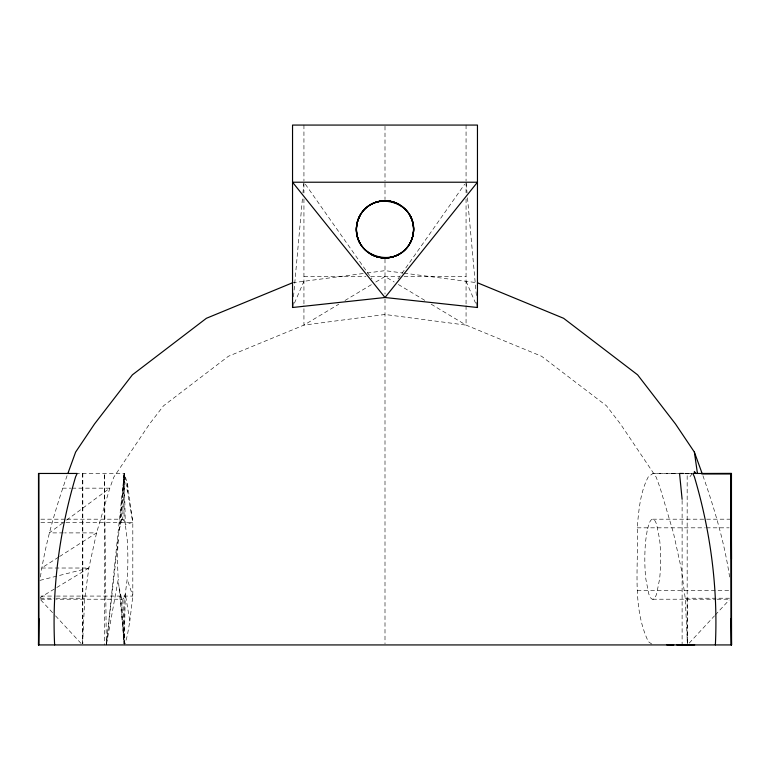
<?xml version="1.0" encoding="UTF-8"?>
<svg xmlns="http://www.w3.org/2000/svg" width="770" height="770" viewBox="0 0 770 770"><rect width="100%" height="100%" fill="white"/><g stroke="black" fill="none" stroke-linecap="round" stroke-linejoin="round"><path stroke-width="0.58" stroke-dasharray="3.85 2.89" d="M124.23 643.759L124.057 597.847L125.298 593.853L127.175 579.204A39.742 5.053 90 0 0 127.175 539.193L125.298 524.553L124.057 520.549L124.24 473.463L77.183 473.463M124.24 644.933L125.298 593.853L129.832 621.092L127.435 635L125.115 643.71M82.525 643.739L84.787 598.223L88.858 568.019L96.558 532.898L109.802 488.161L113.758 477.256L149.524 423.991L163.529 405.819L228.401 356.269L303.938 325.113L338.829 304.189M106.472 643.749L119.1 530.905L121.4 520.549L124.24 473.463L127.435 483.406L132.806 522.329L132.806 596.076L129.832 621.092M120.159 524.553L124.24 473.463L132.806 522.329L125.298 524.553L124.24 473.463L106.337 644.933L104.374 473.463L104.374 644.933M651.844 644.124L648.35 641.641C631.554 606.337 638.917 565.401 637.194 527.825C638.802 510.52 640.043 492.367 648.35 476.765L652.719 473.656L678.389 473.473M119.1 530.905L124.24 473.463L122.728 519.192L121.4 520.549M293.514 296.768L302.523 197.736M302.957 192.962L303.832 183.414M40.396 577.009C45.632 542.041 55.71 507.882 67.471 474.589M106.549 643.759L118.282 579.204A39.742 5.053 90 0 1 118.282 539.193M294.438 303.13L303.938 281.281M398.052 278.942L464.685 184.174M689.93 476.765L692.105 473.762L683.75 473.733M431.171 304.189L466.062 325.113L541.599 356.269L606.471 405.819L620.476 423.991L656.242 477.256L660.198 488.161L673.442 532.898L681.142 568.019L685.213 598.223L687.533 644.933L714.483 615.846M715.301 614.97L729.19 599.984M124.057 597.847L122.728 599.214L56.297 599.214M62.755 522.955L49.309 532.898L63.486 532.898M66.595 520.116L109.802 488.161L72.005 488.161M58.587 557.162L41.609 568.019L88.858 568.019L40.184 597.607M59.588 556.527L96.558 532.898L64.661 532.898M344.979 300.502L371.66 284.496M375.77 282.032L385 276.497L394.23 282.032M39.944 580.378L88.858 568.019M292.542 282.773L365.923 273.158M367.117 272.994L385 270.655L402.883 272.994M671.44 473.521L678.514 473.512M684.415 473.502L691.499 473.483M303.938 276.497L365.923 276.497M370.697 276.497L399.303 276.497M404.077 276.497L466.062 276.497M691.691 473.463L687.167 473.463L687.167 643.739M62.553 488.161L70.821 488.161M40.877 519.192L65.787 519.192M66.971 519.192L122.728 519.192L124.057 520.549M652.719 519.192L731.5 519.192M40.887 522.329L64.767 522.329M65.96 522.329L132.806 522.329M637.194 527.825L705.233 527.825M706.427 527.825L729.113 527.825M637.194 590.571L729.113 590.571M40.887 596.076L55.209 596.076M56.403 596.076L132.806 596.076L127.175 579.204M40.377 598.223L54.776 598.223M55.979 598.223L84.787 598.223M685.213 598.223L729.642 598.223M40.877 599.214L55.113 599.214M652.719 599.214L715.985 599.214M717.178 599.214L729.113 599.214M652.719 473.656L678.976 473.723M404.077 273.158L477.458 282.773M398.34 284.496L425.021 300.502M119.1 587.491L121.4 597.847L122.728 599.214L124.201 643.768L118.282 579.204M40.81 599.984L54.699 614.97M55.517 615.846L81.649 644.057M305.315 184.174L371.949 278.942M466.062 281.281L475.562 303.13M702.933 475.725C714.483 508.662 724.445 542.426 729.604 577.009M466.168 183.414L467.043 192.962M467.477 197.736L476.486 296.768M120.159 593.853L124.143 643.749L121.4 597.847M687.158 598.223L687.533 644.933M682.114 500.49L682.114 643.739M466.062 125.067L466.062 181.027M466.062 182.22L466.062 192.962M466.062 198.93L466.062 304.958M466.062 305.738L466.062 325.113L385 314.487L303.938 325.113L303.938 305.738M385 126.251L385 181.027M385 183.385L385 199.623M385 259.134L385 294.005M385 299.058L385 643.749M303.938 125.067L303.938 181.027M303.938 183.414L303.938 192.962M303.938 198.93L303.938 304.958M127.435 483.406L127.435 491.693M82.833 473.463L82.833 643.739M82.467 473.463L82.467 643.739M647.127 530.905L645.876 539.193A39.376 7.633 90 0 0 645.866 579.204L648.764 593.853A41.445 8.027 -90 0 0 656.666 593.843L659.563 579.204A39.376 7.633 -90 0 0 659.563 539.193L656.666 524.553A41.445 8.027 90 0 0 648.764 524.553L647.127 530.905"/><path stroke-width="1.16" d="M701.682 473.589L731.462 473.483L731.5 644.933L38.5 644.933L38.885 618.579M292.542 307.5L292.542 125.067L477.458 125.067L477.458 307.5L385 297.509L292.542 307.5L292.975 302.735M67.885 473.463L75.624 452.096L94.498 423.991L132.401 374.826L206.379 318.299L292.542 282.773M731.462 473.483L692.817 473.463L694.376 476.745C710.546 531.242 718.073 588.097 715.378 644.933M694.665 644.875L676.724 644.875M683.51 473.463L679.554 473.463L682.114 499.297M701.663 473.781L731.5 473.858M666.772 644.875L673.798 644.933M477.458 282.773L563.621 318.299L637.599 374.826L675.502 423.991L694.376 452.096L702.115 473.463M695.926 473.463L694.376 471.481L694.376 473.463M694.376 452.096L697.447 473.463M477.025 302.735L477.458 307.5M731.115 618.579L731.5 644.933L731.134 473.463L731.134 644.933M731.134 473.463L731.5 559.203M54.622 644.933C51.927 588.097 59.454 531.242 75.624 476.745L77.183 473.463L38.5 473.463L38.5 644.933M38.866 473.463L38.866 644.933M357.396 221.962C348.156 258.133 402.517 272.695 412.605 236.756C421.844 200.585 367.483 186.022 357.396 221.962M477.458 182.22L385 297.509L292.542 182.22L477.458 182.22M409.746 243.647A29.626 29.048 0 0 0 409.746 215.071A29.443 28.971 0 0 1 409.746 243.647M370.707 254.11A28.192 27.739 0 0 0 399.293 254.11A28.115 27.576 0 0 1 370.707 254.11M364.788 249.567A28.577 28.577 0 0 0 412.605 236.756A28.577 28.577 0 0 0 377.608 201.75A28.586 28.567 0 0 0 364.778 249.557A28.586 28.567 0 0 0 412.614 236.756A28.586 28.567 0 0 0 377.608 201.759A28.577 28.577 0 0 0 364.788 249.567M399.293 204.608A28.115 27.576 0 0 0 370.707 204.608A28.192 27.739 0 0 1 399.293 204.608M360.254 215.071A29.626 29.048 0 0 0 360.254 243.647A29.443 28.971 0 0 1 360.254 215.071"/></g></svg>
